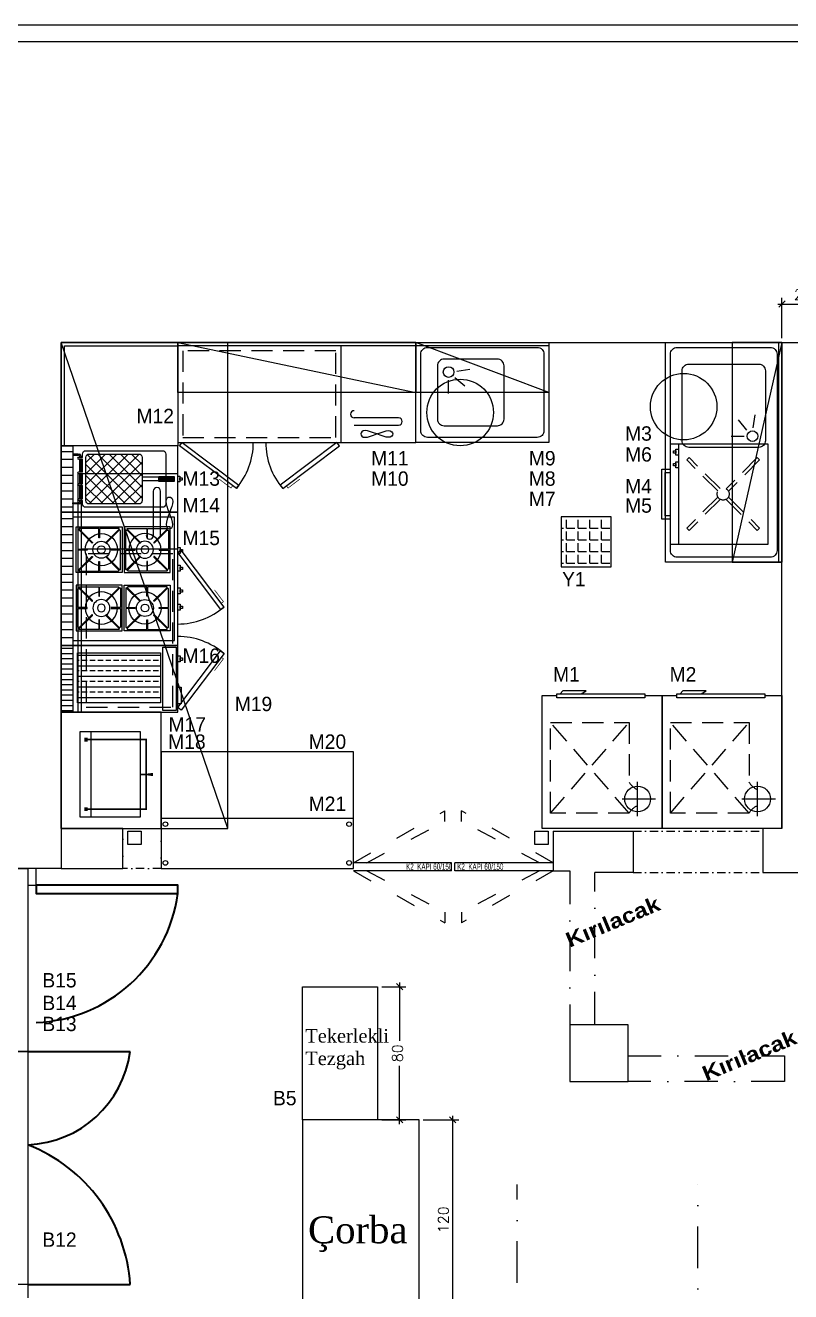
# Model space of a CAD drawing. Extents: x -454 to 2691, y -140 to 2189.
# Drawn here: x 335 to 795, y 1299 to 2060 of the extents above; entities that cross this region are included whole.
import ezdxf
from ezdxf.enums import TextEntityAlignment as Align

# ---------------------------------------------------------------- set-up
doc = ezdxf.new("R2010")
doc.units = 0
doc.header["$PDMODE"] = 3
for name, pattern in [('ACAD_ISO03W100', [30, 12, -18]), ('DASHDOT', [1, 0.5, -0.25, 0, -0.25]), ('DASHED', [19.05, 12.7, -6.35])]:
    doc.linetypes.add(name, pattern=pattern)
doc.layers.get('0').update_dxf_attribs({"linetype": 'CONTINUOUS'})
doc.layers.get('DEFPOINTS').update_dxf_attribs({"linetype": 'CONTINUOUS'})
for name, color, linetype in [('002 Çizgi', 7, 'CONTINUOUS'), ('AKS', 1, 'DASHDOT'), ('ANTET', 7, 'CONTINUOUS'), ('CELIK', 2, 'CONTINUOUS'), ('CIHAZ', 2, 'CONTINUOUS'), ('Duvar', 7, 'CONTINUOUS'), ('INCE', 5, 'CONTINUOUS'), ('KOLON', 4, 'CONTINUOUS'), ('OLCU', 7, 'CONTINUOUS'), ('S2000-002 Çizgi', 7, 'CONTINUOUS'), ('Tefriş', 170, 'CONTINUOUS')]:
    doc.layers.add(name, color=color, linetype=linetype)
for name, color, linetype, lineweight in [('KAPILAR', 240, 'CONTINUOUS', 25), ('S-izdüşüm', 252, 'ACAD_ISO03W100', 25), ('TEFRIS', 34, 'CONTINUOUS', 35)]:
    doc.layers.add(name, color=color, linetype=linetype, lineweight=lineweight)
doc.styles.add('OLCU YAZ.', font='romanstw.shx')
doc.styles.get("Standard").update_dxf_attribs({"font": 'arial.ttf'})
doc.styles.add('TAKSİM', font='GOTHIC.TTF', dxfattribs={"height": 20})
doc.styles.add('YAZILAR', font='swissck.ttf', dxfattribs={"height": 15})
doc.dimstyles.new('CM-(S25)-O', dxfattribs={"dimscale": 2.5, "dimtxt": 2.5, "dimasz": 1.5, "dimexe": 1.5, "dimexo": 1, "dimgap": 1, "dimtad": 1, "dimdec": 1, "dimzin": 12, "dimdsep": 46, "dimtxsty": 'OLCU YAZ.', "dimblk1": 'OBLIQUE', "dimblk2": 'OBLIQUE', "dimsah": 1, "dimcen": 9, "dimdle": 1, "dimclrd": 7, "dimclre": 7, "dimclrt": 3, "dimadec": 1, "dimazin": 0, "dimtfac": 1, "dimtdec": 1, "dimtix": 1, "dimtmove": 2, "dimatfit": 3, "dimldrblk": 'OBLIQUE', "dimtolj": 1, "dimtzin": 0, "dimarcsym": 0})

# ---------------------------------------------------------------- blocks, each defined once
blk = doc.blocks.new('_OBLIQUE')
at = {"color": 0, "linetype": 'ByBlock'}
blk.add_line((-0.5, -0.5), (0.5, 0.5), dxfattribs=at)
blk = doc.blocks.new('*D17')
at = {"layer": 'DEFPOINTS', "color": 0, "transparency": 16777216}
for p in [(572.05, 1402.37), (592.24, 1402.37), (572.05, 1282.37)]:
    blk.add_point(p, dxfattribs=at)
at = {"layer": 'OLCU', "color": 7, "lineweight": -2, "transparency": 16777216}
for p, q in [((574.55, 1402.37), (595.99, 1402.37)), ((592.24, 1279.87), (592.24, 1404.87)), ((574.55, 1282.37), (595.99, 1282.37))]:
    blk.add_line(p, q, dxfattribs=at)
at = {"layer": 'OLCU', "color": 7, "lineweight": -2, "transparency": 16777216, "xscale": 3.75, "yscale": 3.75, "zscale": 3.75}
for p, rotation in [((592.24, 1402.37), 90), ((592.24, 1282.37), 270)]:
    blk.add_blockref('_OBLIQUE', p, dxfattribs=dict(at, rotation=rotation))
at = {"layer": 'OLCU', "color": 3, "transparency": 16777216, "insert": (586.62, 1342.37), "char_height": 6.25, "attachment_point": 5, "rotation": 90, "style": 'OLCU YAZ.'}
blk.add_mtext('\\A1;120', dxfattribs=at)
blk = doc.blocks.new('*D18')
at = {"layer": 'DEFPOINTS', "color": 0, "transparency": 16777216}
for p in [(815.05, 1892.47), (790.05, 1869.37), (815.05, 1869.37)]:
    blk.add_point(p, dxfattribs=at)
at = {"layer": 'OLCU', "color": 7, "lineweight": -2, "transparency": 16777216}
for p, q in [((790.05, 1871.87), (790.05, 1896.22)), ((815.05, 1871.87), (815.05, 1896.22)), ((787.55, 1892.47), (817.55, 1892.47))]:
    blk.add_line(p, q, dxfattribs=at)
at = {"layer": 'OLCU', "color": 7, "lineweight": -2, "transparency": 16777216, "xscale": 3.75, "yscale": 3.75, "zscale": 3.75, "rotation": 180}
blk.add_blockref('_OBLIQUE', (790.05, 1892.47), dxfattribs=at)
at = {"layer": 'OLCU', "color": 7, "lineweight": -2, "transparency": 16777216, "xscale": 3.75, "yscale": 3.75, "zscale": 3.75}
blk.add_blockref('_OBLIQUE', (815.05, 1892.47), dxfattribs=at)
at = {"layer": 'OLCU', "color": 3, "transparency": 16777216, "insert": (802.55, 1898.1), "char_height": 6.25, "attachment_point": 5, "style": 'OLCU YAZ.'}
blk.add_mtext('\\A1;25', dxfattribs=at)
blk = doc.blocks.new('*D33')
at = {"layer": 'DEFPOINTS', "color": 0, "transparency": 16777216}
for p in [(317.71, 1443.37), (317.71, 1303.37), (337.05, 1303.37)]:
    blk.add_point(p, dxfattribs=at)
at = {"layer": 'OLCU', "color": 7, "lineweight": -2, "transparency": 16777216}
for p, q in [((317.71, 1445.87), (317.71, 1300.87)), ((320.21, 1443.37), (321.46, 1443.37)), ((334.55, 1303.37), (313.96, 1303.37))]:
    blk.add_line(p, q, dxfattribs=at)
at = {"layer": 'OLCU', "color": 7, "lineweight": -2, "transparency": 16777216, "xscale": 3.75, "yscale": 3.75, "zscale": 3.75}
for p, rotation in [((317.71, 1443.37), 90), ((317.71, 1303.37), 270)]:
    blk.add_blockref('_OBLIQUE', p, dxfattribs=dict(at, rotation=rotation))
at = {"layer": 'OLCU', "color": 3, "transparency": 16777216, "insert": (312.08, 1373.37), "char_height": 6.25, "attachment_point": 5, "rotation": 90, "style": 'OLCU YAZ.'}
blk.add_mtext('\\A1;140', dxfattribs=at)
blk = doc.blocks.new('*D39')
at = {"layer": 'DEFPOINTS', "color": 0, "transparency": 16777216}
for p in [(547.05, 1482.37), (547.05, 1402.37), (560.34, 1402.37)]:
    blk.add_point(p, dxfattribs=at)
at = {"layer": 'OLCU', "color": 7, "lineweight": -2, "transparency": 16777216}
for p, q in [((560.34, 1484.87), (560.34, 1449.93)), ((549.55, 1482.37), (564.09, 1482.37)), ((560.34, 1399.87), (560.34, 1434.81)), ((549.55, 1402.37), (564.09, 1402.37))]:
    blk.add_line(p, q, dxfattribs=at)
at = {"layer": 'OLCU', "color": 7, "lineweight": -2, "transparency": 16777216, "xscale": 3.75, "yscale": 3.75, "zscale": 3.75}
for p, rotation in [((560.34, 1482.37), 90), ((560.34, 1402.37), 270)]:
    blk.add_blockref('_OBLIQUE', p, dxfattribs=dict(at, rotation=rotation))
at = {"layer": 'OLCU', "color": 3, "transparency": 16777216, "insert": (559.06, 1442.37), "char_height": 6.25, "attachment_point": 5, "rotation": 90, "style": 'OLCU YAZ.'}
blk.add_mtext('\\A1;80', dxfattribs=at)
blk = doc.blocks.new('A$C521B02A0')
at = {"layer": 'S2000-002 Çizgi'}
blk.add_line((6.65, 10), (10.64, 10), dxfattribs=at)
for points in [[(0, 64), (0, 10), (60, 10), (60, 64)], [(0, 64), (0, 5), (60, 5), (60, 64)], [(3, 10), (6.65, 10), (6.65, 8.54), (3, 8.54)], [(3.97, 8.54), (5.43, 8.54), (5.43, 7.08), (3.97, 7.08)], [(10.64, 10), (14.29, 10), (14.29, 8.54), (10.64, 8.54)], [(11.61, 8.54), (13.07, 8.54), (13.07, 7.08), (11.61, 7.08)], [(45, 0), (15, 0), (15, 5), (45, 5)], [(43, 2), (17, 2), (17, 5), (43, 5)]]:
    blk.add_lwpolyline(points, close=True, dxfattribs=at)
at = {"layer": 'S2000-002 Çizgi', "linetype": 'DASHED'}
for points in [[(8.08, 57.42), (9.49, 58.84)], [(8.08, 57.42), (26.83, 38.67)], [(9.49, 58.84), (28.24, 40.09)], [(31.86, 40.19), (50.51, 58.84)], [(33.27, 38.77), (51.92, 57.42)], [(50.51, 58.84), (51.92, 57.42)], [(26.73, 35.06), (8.08, 16.41)], [(28.14, 33.64), (9.49, 15)], [(31.76, 33.74), (50.51, 15)], [(33.17, 35.16), (51.92, 16.41)], [(9.49, 15), (8.08, 16.41)], [(50.51, 15), (51.92, 16.41)]]:
    blk.add_lwpolyline(points, dxfattribs=at)
blk.add_circle((30, 36.92), 3.63, dxfattribs=at)
blk = doc.blocks.new('A$C604B7618')
at = {"layer": 'S2000-002 Çizgi'}
blk.add_lwpolyline([(0, 30.57), (30.57, 30.57), (30.57, 0), (0, 0), (0, 30.57)], dxfattribs=at)
blk.add_lwpolyline([(15.55, 29.52), (15.55, 23.44, -0.414214), (15.34, 23.23), (15.23, 23.23, -0.414214), (15.02, 23.44), (15.02, 29.52), (2.68, 29.52, 0.668179), (2.31, 28.63), (10.81, 20.13, -0.810443), (10.38, 19.82), (1.59, 28.61, 0.668179), (1.05, 28.39), (1.05, 15.55), (7.13, 15.55, -0.414214), (7.34, 15.34), (7.34, 15.23, -0.414214), (7.13, 15.02), (1.05, 15.02), (1.05, 2.68, 0.668179), (1.94, 2.31), (10.43, 10.81, -0.810443), (10.75, 10.38), (1.96, 1.59, 0.668179), (2.18, 1.05), (15.02, 1.05), (15.02, 7.13, -0.414214), (15.23, 7.34), (15.34, 7.34, -0.414214), (15.55, 7.13), (15.55, 1.05), (27.88, 1.05, 0.668179), (28.26, 1.94), (19.76, 10.43, -0.810443), (20.19, 10.75), (28.98, 1.96, 0.668179), (29.52, 2.18), (29.52, 15.02), (23.44, 15.02, -0.414214), (23.23, 15.23), (23.23, 15.34, -0.414214), (23.44, 15.55), (29.52, 15.55), (29.52, 28.39, 0.668179), (28.98, 28.61), (20.19, 19.82, -0.810443), (19.76, 20.13), (28.26, 28.63, 0.668179), (27.88, 29.52)], format="xyb", close=True, dxfattribs=at)
for radius in [10.75, 5.66, 2.6]:
    blk.add_circle((15.28, 13.8), radius, dxfattribs=at)
blk = doc.blocks.new('A$C7A250C34')
at = {"layer": 'S2000-002 Çizgi'}
h = blk.add_hatch(dxfattribs=at)
h.set_pattern_fill('ANSI31', color=256, scale=1.5, angle=45, style=0)
h.set_pattern_definition([(90, (-2508.419, -6412.801), (-4.7625, 9e-16), [])])
h.paths.add_polyline_path([(0, 72.92), (0, 65.92), (80, 65.92), (80, 72.92)])
for points in [[(0, 2.92), (80, 2.92), (80, 72.92), (0, 72.92)], [(80, 65.92), (0, 65.92), (0, 72.92), (80, 72.92)], [(3, 4.92), (77, 4.92), (77, 65.92), (3, 65.92)], [(21.2, 2.92), (24.84, 2.92), (24.84, 1.46), (21.2, 1.46)], [(22.17, 1.46), (23.62, 1.46), (23.62, 0), (22.17, 0)], [(31.05, 2.92), (34.69, 2.92), (34.69, 1.46), (31.05, 1.46)], [(32.02, 1.46), (33.47, 1.46), (33.47, 0), (32.02, 0)], [(44.56, 2.92), (48.2, 2.92), (48.2, 1.46), (44.56, 1.46)], [(45.52, 1.46), (46.98, 1.46), (46.98, 0), (45.52, 0)], [(55.2, 2.92), (58.84, 2.92), (58.84, 1.46), (55.2, 1.46)], [(56.16, 1.46), (57.62, 1.46), (57.62, 0), (56.16, 0)]]:
    blk.add_lwpolyline(points, close=True, dxfattribs=at)
at = {"layer": 'S2000-002 Çizgi', "yscale": 0.8999999999996362}
for p, xscale, zscale in [((36.24, 36.4), -0.8999999999996362, 0.9), ((43.76, 36.4), 0.8999999999996362, 0.8999999999996362)]:
    blk.add_blockref('A$C604B7618', p, dxfattribs=dict(at, xscale=xscale, zscale=zscale))
at = {"layer": 'S2000-002 Çizgi', "yscale": 0.8999999999996362, "rotation": 180}
for p, xscale, zscale in [((36.24, 35.06), 0.8999999999996362, 0.8999999999996362), ((43.76, 35.06), -0.8999999999996362, 0.9)]:
    blk.add_blockref('A$C604B7618', p, dxfattribs=dict(at, xscale=xscale, zscale=zscale))
blk = doc.blocks.new('A$C3D043C48')
at = {"layer": 'S2000-002 Çizgi'}
h = blk.add_hatch(dxfattribs=at)
h.set_pattern_fill('ANSI31', color=256, scale=1.5, angle=45, style=0)
h.set_pattern_definition([(90, (-3458.603, -4993.7387), (-4.7625, 9e-16), [])])
h.paths.add_polyline_path([(0, 72.62), (0, 65.62), (40, 65.62), (40, 72.62)])
h = blk.add_hatch(color=256, dxfattribs=at)
h.paths.add_polyline_path([(35, 61.8), (35, 62.44), (35, 65.62), (34.36, 65.62), (34.36, 62.44, -0.414214), (33.36, 61.44), (33, 61.44), (33, 60.8), (34, 60.8, 0.414214)])
h.paths.add_polyline_path([(32, 61.44), (24, 61.44), (24, 60.8), (32, 60.8)])
h.paths.add_polyline_path([(23, 61.44), (17, 61.44), (17, 60.8), (23, 60.8)])
h.paths.add_polyline_path([(16, 61.44), (8, 61.44), (8, 60.8), (16, 60.8)])
h.paths.add_polyline_path([(5.64, 62.44), (5.64, 65.62), (5, 65.62), (5, 61.8, 0.414214), (6, 60.8), (6.64, 60.8), (7, 60.8), (7, 61.44), (6.64, 61.44, -0.414214)])
h = blk.add_hatch(dxfattribs=at)
h.set_pattern_fill('ANSI37', color=256, scale=1.5, style=0)
h.set_pattern_definition([(45, (-3527.4763, -4981.5224), (-3.367596, 3.367596), []), (135, (-3527.4763, -4981.5224), (-3.367596, -3.367596), [])])
h.paths.add_polyline_path([(35, 55.84, 0.414214), (33, 57.84), (7, 57.84, 0.414214), (5, 55.84), (5, 26.01, 0.414214), (7, 24.01), (33, 24.01, 0.414214), (35, 26.01)])
blk.add_hatch(color=256, dxfattribs=at).paths.add_polyline_path([(18.49, 14.01), (21.51, 14.01), (21.51, 4.84), (18.49, 4.84)])
for p, q in [((5, 65.62), (5.64, 65.62)), ((5, 61.8), (5, 65.62)), ((5.64, 65.62), (5.64, 62.44)), ((6.64, 61.44), (7, 61.44)), ((7, 59.84), (7, 62.32)), ((8, 59.84), (8, 62.32)), ((8, 61.44), (16, 61.44)), ((16, 59.84), (16, 62.32)), ((17, 59.84), (17, 62.32)), ((17, 61.44), (23, 61.44)), ((23, 59.84), (23, 62.32)), ((24, 59.84), (24, 62.32)), ((24, 61.44), (32, 61.44)), ((32, 59.84), (32, 62.32)), ((33, 59.84), (33, 62.32)), ((33, 61.44), (33.36, 61.44)), ((35, 65.62), (34.36, 65.62)), ((34.36, 65.62), (34.36, 62.44)), ((35, 62.44), (35, 65.62)), ((35, 62.44), (35, 61.8)), ((6.64, 60.8), (6, 60.8)), ((7, 60.8), (6.64, 60.8)), ((16, 60.8), (8, 60.8)), ((23, 60.8), (17, 60.8)), ((32, 60.8), (24, 60.8)), ((34, 60.8), (33, 60.8))]:
    blk.add_line(p, q, dxfattribs=at)
for points in [[(0, 2.62), (40, 2.62), (40, 72.62), (0, 72.62)], [(0, 72.62), (40, 72.62), (40, 65.62), (0, 65.62)], [(19, 24.01), (19, 14.01), (21, 14.01), (21, 24.01)], [(18.49, 14.01), (21.51, 14.01), (21.51, 4.84), (18.49, 4.84)], [(18.36, 2.62), (21.64, 2.62), (21.64, 1.31), (18.36, 1.31)], [(19.34, 1.31), (20.66, 1.31), (20.66, 0), (19.34, 0)]]:
    blk.add_lwpolyline(points, close=True, dxfattribs=at)
for points in [[(29, 9.84), (5, 9.84, -0.414214), (3, 11.84), (3, 57.84, -0.414214), (5, 59.84), (7, 59.84)], [(33, 59.84), (35, 59.84, -0.414214), (37, 57.84), (37, 11.84, -0.414214), (35, 9.84), (29, 9.84)]]:
    blk.add_lwpolyline(points, format="xyb", dxfattribs=at)
blk.add_lwpolyline([(7, 57.84), (33, 57.84, -0.414214), (35, 55.84), (35, 26.01, -0.414214), (33, 24.01), (7, 24.01, -0.414214), (5, 26.01), (5, 55.84, -0.414214)], format="xyb", close=True, dxfattribs=at)
for points in [[(8, 59.84), (16, 59.84)], [(17, 59.84), (23, 59.84)], [(24, 59.84), (32, 59.84)]]:
    blk.add_lwpolyline(points, dxfattribs=at)
for centre, radius, start, end in [((6, 61.8), 1, 180, 270), ((6.64, 62.44), 1, 180, 270), ((7.5, 62.32), 0.5, 0, 180), ((16.5, 62.32), 0.5, 0, 180), ((23.5, 62.32), 0.5, 0, 180), ((32.5, 62.32), 0.5, 0, 180), ((33.36, 62.44), 1, 270, 0), ((34, 61.8), 1, 270, 0)]:
    blk.add_arc(centre, radius, start, end, dxfattribs=at)
blk = doc.blocks.new('A$C734D7A9C')
at = {"layer": 'CIHAZ', "color": 1}
for p, q in [((14.73, 75.33), (14.73, 54.78)), ((24.09, 65.06), (3.98, 65.06))]:
    blk.add_line(p, q, dxfattribs=at)
at = {"layer": 'CIHAZ', "color": 5, "linetype": 'DASHED'}
for p, q in [((67.01, 73.52), (19.82, 19.15)), ((19.82, 73.52), (67.01, 19.15))]:
    blk.add_line(p, q, dxfattribs=at)
at = {"layer": 'CIHAZ', "color": 5}
for points in [[(63.2, 1.82), (10.36, 1.82), (10.36, 4.32), (63.2, 4.32)], [(61.2, 1.82), (48.6, 1.82), (45.6, 0), (59.6, 0)]]:
    blk.add_lwpolyline(points, close=True, dxfattribs=at)
at = {"layer": 'CIHAZ', "color": 1}
blk.add_circle((14.73, 65.06), 7.76, dxfattribs=at)
at = {"layer": 'S2000-002 Çizgi', "linetype": 'DASHED'}
for p, q in [((19.82, 73.52), (67.01, 73.52)), ((67.01, 73.52), (67.01, 19.15)), ((19.82, 19.15), (19.82, 54.92)), ((67.01, 19.15), (19.82, 19.15))]:
    blk.add_line(p, q, dxfattribs=at)
at = {"layer": 'S2000-002 Çizgi'}
blk.add_lwpolyline([(10.36, 2.81), (0, 2.81), (0, 82.81), (72, 82.81), (72, 2.81), (63.2, 2.81)], dxfattribs=at)
at = {"layer": 'S2000-002 Çizgi', "linetype": 'DASHED'}
for centre, radius, start, end in [((11.6, 78.09), 9.4, 291.20794, 330.95663), ((11, 49.89), 10.16, 29.6907, 66.77515)]:
    blk.add_arc(centre, radius, start, end, dxfattribs=at)
blk = doc.blocks.new('A$C3D735FFB')
at = {"layer": 'S2000-002 Çizgi'}
blk.add_lwpolyline([(0, 7.57), (51, 7.57), (51, 44.03), (0, 44.03)], close=True, dxfattribs=at)
for points, const_width in [([(3.46, 40.35), (5.8, 40.35)], 2), ([(4.63, 40.03), (4.63, 4.11), (25.5, 4.11)], 1), ([(46.37, 40.03), (46.37, 4.11), (25.5, 4.11)], 1), ([(47.54, 40.35), (45.2, 40.35)], 2)]:
    blk.add_lwpolyline(points, dxfattribs=dict(at, const_width=const_width))
blk.add_lwpolyline([(51, 37.48), (0, 37.48)], dxfattribs=at)
blk.add_lwpolyline([(25.44, 7.48, 1, 1, 0), (25.44, 3.72, 1, 2, 0), (25.44, 0, 2, 2, 0)], format="xyseb", dxfattribs=at)
blk = doc.blocks.new('A$C606A0E10')
at = {"layer": 'S2000-002 Çizgi'}
h = blk.add_hatch(dxfattribs=at)
h.set_pattern_fill('ANSI31', color=256, scale=25, angle=45, style=0)
h.set_pattern_definition([(90, (-3683, -7890.5476), (-3.125, 7e-16), [])])
h.paths.add_polyline_path([(0, 72.92), (0, 65.92), (40, 65.92), (40, 72.92)])
h = blk.add_hatch(dxfattribs=at)
h.set_pattern_fill('ANSI33', color=256, angle=45, style=0)
h.set_pattern_definition([(90, (-2871.404, -4914.4606), (-6.35, 1e-15), []), (90, (-2868.229, -4911.2855), (-6.35, 1e-15), [3.175, -1.5875])])
h.paths.add_polyline_path([(35.53, 63.21), (5.53, 63.21), (5.53, 13.21), (35.53, 13.21)])
for points in [[(0, 2.92), (40, 2.92), (40, 72.92), (0, 72.92)], [(0, 72.92), (40, 72.92), (40, 65.92), (0, 65.92)], [(5.53, 63.21), (35.53, 63.21), (35.53, 13.21), (5.53, 13.21)], [(1, 11.92), (39, 11.92), (39, 3.92), (1, 3.92)], [(5, 2.92), (15, 2.92), (15, 0.92), (5, 0.92)], [(30.06, 2.92), (33.7, 2.92), (33.7, 1.46), (30.06, 1.46)], [(31.02, 1.46), (32.48, 1.46), (32.48, 0), (31.02, 0)]]:
    blk.add_lwpolyline(points, close=True, dxfattribs=at)
blk = doc.blocks.new('A$C58942497')
at = {"layer": '002 Çizgi', "color": 7}
for p, q in [((183.11, 100.75), (40.11, 100.75)), ((172.78, 57.43), (146.11, 57.43)), ((146.11, 53.09), (172.78, 53.09)), ((150.27, 48.51), (150.11, 47.78)), ((150.11, 47.78), (150.27, 47.04)), ((150.77, 49.15), (150.27, 48.51)), ((150.27, 47.04), (150.77, 46.4)), ((151.58, 49.61), (150.77, 49.15)), ((150.77, 46.4), (151.58, 45.95)), ((152.73, 49.78), (151.58, 49.61)), ((151.58, 45.95), (152.73, 45.78)), ((154.18, 49.61), (152.73, 49.78)), ((152.73, 45.78), (154.18, 45.95)), ((155.89, 49.15), (154.18, 49.61)), ((154.18, 45.95), (155.89, 46.4)), ((157.75, 48.51), (155.89, 49.15)), ((155.89, 46.4), (157.75, 47.04)), ((159.7, 47.78), (157.75, 48.51)), ((157.75, 47.04), (159.7, 47.78)), ((159.7, 47.78), (161.65, 48.51)), ((161.65, 47.04), (159.7, 47.78)), ((161.65, 48.51), (163.51, 49.15)), ((163.51, 46.4), (161.65, 47.04)), ((163.51, 49.15), (165.21, 49.61)), ((165.21, 45.95), (163.51, 46.4)), ((165.21, 49.61), (166.67, 49.78)), ((166.67, 45.78), (165.21, 45.95)), ((166.67, 49.78), (167.81, 49.61)), ((167.81, 45.95), (166.67, 45.78)), ((167.81, 49.61), (168.63, 49.15)), ((168.63, 46.4), (167.81, 45.95)), ((168.63, 49.15), (169.12, 48.51)), ((169.12, 47.04), (168.63, 46.4)), ((169.12, 48.51), (169.28, 47.78)), ((169.28, 47.78), (169.12, 47.04))]:
    blk.add_line(p, q, dxfattribs=at)
for points in [[(183.11, 42.75), (183.11, 102.75), (40.11, 102.75), (40.11, 42.75)], [(75.31, 14.93), (41.2, 40.7), (42.75, 42.75), (76.86, 16.98)], [(103.15, 14.93), (137.26, 40.7), (135.71, 42.75), (101.6, 16.98)]]:
    blk.add_lwpolyline(points, close=True, dxfattribs=at)
blk.add_lwpolyline([(138.11, 100.75), (138.11, 42.75)], dxfattribs=at)
at = {"layer": '002 Çizgi', "color": 7, "linetype": 'DASHED'}
blk.add_lwpolyline([(135.11, 97.75), (43.11, 97.75), (43.11, 45.75), (135.11, 45.75)], close=True, dxfattribs=at)
at = {"layer": '002 Çizgi', "color": 7, "const_width": 0.428}
for points in [[(73.07, 16.63), (72.07, 15.31), (66.44, 19.57), (65, 20.66)], [(105.39, 16.63), (106.39, 15.31), (112.02, 19.57), (113.46, 20.66)]]:
    blk.add_lwpolyline(points, dxfattribs=at)
at = {"layer": '002 Çizgi', "color": 7}
for centre, radius, start, end in [((146.11, 59.6), 2.17, 90, 270), ((172.78, 55.26), 2.17, 270, 90), ((42.75, 42.75), 42.75, 319.49079, 0), ((135.71, 42.75), 42.75, 180, 220.50921)]:
    blk.add_arc(centre, radius, start, end, dxfattribs=at)

msp = doc.modelspace()

# ---------------------------------------------------------------- hatches: boundary and pattern name
h = msp.add_hatch()
h.set_pattern_fill('ANGLE', color=256)
h.set_pattern_definition([(0, (129.7274, 25.4455), (0, 6.985), [5.08, -1.905]), (90, (129.7274, 25.4455), (-6.985, 4e-16), [5.08, -1.905])])
h.paths.add_polyline_path([(687.42, 1764.69), (657.42, 1764.69), (657.42, 1734.69), (687.42, 1734.69)])

# ---------------------------------------------------------------- linework, layer by layer
for p, q in [((457.05, 1577.37), (357.05, 1869.37)), ((427.05, 1869.37), (570.05, 1839.37)), ((650.05, 1839.37), (570.05, 1869.37)), ((790.05, 1869.37), (760.05, 1737.37))]:
    msp.add_line(p, q)
for points in [[(-291.14, -10.1), (2588.86, -10.1), (2588.86, 2059.9), (-291.14, 2059.9)], [(-281.14, -0.1), (2578.86, -0.1), (2578.86, 2049.9), (-281.14, 2049.9)], [(357.05, 1869.37), (357.05, 1577.37), (457.05, 1577.37), (457.05, 1869.37)], [(570.05, 1839.37), (427.05, 1839.37), (427.05, 1869.37), (570.05, 1869.37)], [(570.05, 1869.37), (650.05, 1869.37), (650.05, 1839.37), (570.05, 1839.37)], [(760.05, 1869.37), (760.05, 1737.37), (790.05, 1737.37), (790.05, 1869.37)], [(657.42, 1734.69), (687.42, 1734.69), (687.42, 1764.69), (657.42, 1764.69)], [(417.05, 1647.37), (357.05, 1647.37), (357.05, 1577.37), (417.05, 1577.37)], [(417.05, 1623.37), (417.05, 1553.37), (532.55, 1553.37), (532.55, 1623.37)], [(532.55, 1553.37), (532.55, 1583.37), (417.05, 1583.37), (417.05, 1553.37)]]:
    msp.add_lwpolyline(points, close=True)
for centre, radius in [((730.96, 1830.82), 20), ((596.7, 1827.32), 20), ((419.61, 1579.98), 1.39), ((530, 1579.98), 1.39), ((419.61, 1556.75), 1.39), ((530, 1556.75), 1.39)]:
    msp.add_circle(centre, radius)
at = {"layer": 'AKS', "color": 2, "ltscale": 10}
for p, q in [((700.55, 1575.87), (778.55, 1575.87)), ((700.55, 1550.87), (778.55, 1550.87))]:
    msp.add_line(p, q, dxfattribs=at)
at = {"layer": 'AKS', "ltscale": 40}
for p, q in [((662.55, 1551.87), (662.55, 1459.37)), ((677.55, 1459.37), (677.55, 1550.87))]:
    msp.add_line(p, q, dxfattribs=at)
at = {"layer": 'AKS', "color": 2, "ltscale": 10}
msp.add_lwpolyline([(394.05, 1577.37), (417.05, 1577.37), (417.05, 1553.37), (394.05, 1553.37)], close=True, dxfattribs=at)
at = {"layer": 'AKS', "ltscale": 40}
msp.add_lwpolyline([(697.55, 1440.87), (791.55, 1440.87), (791.55, 1425.37), (697.55, 1425.37)], close=True, dxfattribs=at)
at = {"layer": 'CELIK'}
for points in [[(397.05, 1575.87), (405.05, 1575.87), (405.05, 1567.87), (397.05, 1567.87)], [(641.55, 1575.87), (649.55, 1575.87), (649.55, 1567.87), (641.55, 1567.87)]]:
    msp.add_lwpolyline(points, close=True, dxfattribs=at)
at = {"layer": 'Duvar'}
for p, q in [((357.05, 1577.37), (357.05, 1869.37)), ((357.05, 1869.37), (1303.05, 1869.37)), ((790.05, 1732.87), (790.05, 1869.37)), ((790.05, 1577.37), (790.05, 1732.87)), ((652.55, 1575.87), (652.55, 1551.87)), ((652.55, 1575.87), (700.55, 1575.87)), ((700.55, 1575.87), (700.55, 1550.87)), ((778.55, 1577.37), (778.55, 1550.87)), ((652.55, 1551.87), (662.55, 1551.87)), ((700.55, 1550.87), (677.55, 1550.87)), ((778.55, 1550.87), (815.05, 1550.87)), ((697.55, 1459.37), (677.55, 1459.37)), ((697.55, 1440.87), (697.55, 1459.37))]:
    msp.add_line(p, q, dxfattribs=at)
at = {"layer": 'INCE', "linetype": 'Continuous', "lineweight": -3}
for p, q in [((357.05, 1553.37), (237.05, 1553.37)), ((337.05, 1303.37), (337.05, 1295.37))]:
    msp.add_line(p, q, dxfattribs=at)
for points in [[(342.05, 1553.37), (337.05, 1553.37), (337.05, 1543.37), (342.05, 1543.37)], [(337.05, 1303.37), (237.05, 1303.37), (237.05, 1443.37), (337.05, 1443.37)]]:
    msp.add_lwpolyline(points, close=True, dxfattribs=at)
for points in [[(502.05, 1402.37), (502.05, 1482.37), (547.05, 1482.37), (547.05, 1402.37), (502.05, 1402.37)], [(572.05, 942.37), (572.05, 1402.37), (502.05, 1402.37), (502.05, 942.37)]]:
    msp.add_lwpolyline(points, dxfattribs=at)
at = {"layer": 'KAPILAR', "linetype": 'ACAD_ISO03W100'}
for p, q in [((532.55, 1556.87), (587.55, 1587.98)), ((587.55, 1581.64), (587.55, 1587.98)), ((652.55, 1556.87), (597.55, 1587.98)), ((597.55, 1581.64), (597.55, 1587.98)), ((540.7, 1556.87), (587.55, 1581.64)), ((644.41, 1556.87), (597.55, 1581.64)), ((532.55, 1551.87), (587.55, 1520.76)), ((540.7, 1551.87), (587.55, 1527.09)), ((652.55, 1551.87), (597.55, 1520.76)), ((644.41, 1551.87), (597.55, 1527.09)), ((587.55, 1527.09), (587.55, 1520.76)), ((597.55, 1527.09), (597.55, 1520.76))]:
    msp.add_line(p, q, dxfattribs=at)
at = {"layer": 'KAPILAR'}
for p, q in [((591.55, 1556.87), (532.55, 1556.87)), ((591.55, 1551.87), (591.55, 1556.87)), ((652.55, 1556.87), (593.55, 1556.87)), ((593.55, 1551.87), (593.55, 1556.87)), ((591.55, 1551.87), (532.55, 1551.87)), ((652.55, 1551.87), (593.55, 1551.87))]:
    msp.add_line(p, q, dxfattribs=at)
at = {"layer": 'KOLON'}
for points in [[(357.05, 1553.37), (394.05, 1553.37), (394.05, 1577.37), (357.05, 1577.37)], [(697.55, 1459.37), (662.55, 1459.37), (662.55, 1425.37), (697.55, 1425.37)]]:
    msp.add_lwpolyline(points, close=True, dxfattribs=at)
at = {"layer": 'S-izdüşüm', "linetype": 'DASHDOT', "ltscale": 50}
for p, q in [((630.9, 653.11), (630.9, 1363.59)), ((739.54, 812.37), (739.54, 1363.59))]:
    msp.add_line(p, q, dxfattribs=at)
at = {"layer": 'S2000-002 Çizgi'}
for p, q in [((594.71, 1852.13), (602.52, 1853.24)), ((589.57, 1846.66), (589.57, 1838.77)), ((593.48, 1848.32), (599.58, 1843.31)), ((772.82, 1818.02), (773.93, 1825.84)), ((769.01, 1816.79), (764, 1822.89)), ((767.34, 1812.89), (759.45, 1812.89))]:
    msp.add_line(p, q, dxfattribs=at)
for points in [[(427.05, 1807.37), (357.05, 1807.37), (357.05, 1869.37), (427.05, 1869.37)], [(650.05, 1809.37), (570.05, 1809.37), (570.05, 1869.37), (650.05, 1869.37)], [(650.05, 1867.37), (570.05, 1867.37), (570.05, 1869.37), (650.05, 1869.37)], [(720.05, 1737.37), (720.05, 1869.37), (790.05, 1869.37), (790.05, 1737.37)], [(788.05, 1737.37), (788.05, 1869.37), (790.05, 1869.37), (790.05, 1737.37)]]:
    msp.add_lwpolyline(points, close=True, dxfattribs=at)
msp.add_lwpolyline([(359.05, 1807.37), (359.05, 1867.37), (427.05, 1867.37)], dxfattribs=at)
for points in [[(643.05, 1812.37), (577.05, 1812.37, -0.414214), (573.05, 1816.37), (573.05, 1862.37, -0.414214), (577.05, 1866.37), (643.05, 1866.37, -0.414214), (647.05, 1862.37), (647.05, 1816.37, -0.414214)], [(723.05, 1744.37), (723.05, 1862.37, -0.414214), (727.05, 1866.37), (783.05, 1866.37, -0.414214), (787.05, 1862.37), (787.05, 1744.37, -0.414214), (783.05, 1740.37), (727.05, 1740.37, -0.414214)], [(587.05, 1819.37), (619.05, 1819.37, 0.414214), (623.05, 1823.37), (623.05, 1855.37, 0.414214), (619.05, 1859.37), (587.05, 1859.37, 0.414214), (583.05, 1855.37), (583.05, 1823.37, 0.414214)], [(730.05, 1810.37), (730.05, 1852.37, -0.414214), (734.05, 1856.37), (776.05, 1856.37, -0.414214), (780.05, 1852.37), (780.05, 1810.37, -0.414214), (776.05, 1806.37), (734.05, 1806.37, -0.414214)]]:
    msp.add_lwpolyline(points, format="xyb", close=True, dxfattribs=at)
for centre in [(589.77, 1851.62), (772.31, 1813.08)]:
    msp.add_circle(centre, 3.19, dxfattribs=at)
at = {"layer": 'TEFRIS'}
for p, q in [((337.05, 1443.37), (398.47, 1443.37)), ((337.05, 1303.37), (398.47, 1303.37))]:
    msp.add_line(p, q, dxfattribs=at)
msp.add_lwpolyline([(342.05, 1543.37), (342.05, 1538.37), (427.05, 1538.37), (427.05, 1543.37)], close=True, dxfattribs=at)
for centre, radius, start, end in [((338.41, 1550.23), 89.44, 272.33616, 352.37875), ((334.42, 1451.94), 64.62, 272.33616, 352.37875), ((301.68, 1297.05), 97, 3.73568, 68.61158)]:
    msp.add_arc(centre, radius, start, end, dxfattribs=at)
at = {"layer": 'Tefriş'}
msp.add_lwpolyline([(237.05, 1443.37), (237.05, 1553.37), (337.05, 1553.37), (337.05, 1443.37)], close=True, dxfattribs=at)

# ---------------------------------------------------------------- block references
at = {"layer": 'CELIK'}
msp.add_blockref('A$C58942497', (386.94, 1766.62), dxfattribs=at)
at = {"layer": 'CELIK', "rotation": 90}
msp.add_blockref('A$C58942497', (469.8, 1607.26), dxfattribs=at)
at = {"layer": 'S2000-002 Çizgi'}
for name, p, rotation in [('A$C3D043C48', (429.68, 1767.37), 90), ('A$C521B02A0', (717.79, 1808.3), 269.9999999999999), ('A$C7A250C34', (429.97, 1687.37), 90), ('A$C606A0E10', (429.97, 1647.37), 90), ('A$C734D7A9C', (718.05, 1660.18), 180), ('A$C734D7A9C', (790.05, 1660.18), 180), ('A$C3D735FFB', (412.23, 1584.4), 90)]:
    msp.add_blockref(name, p, dxfattribs=dict(at, rotation=rotation))

# ---------------------------------------------------------------- texts
at = {"style": 'TAKSİM'}
for s, p in [('M12', (413.52, 1820.87)), ('M3', (703.83, 1810.37)), ('M11', (554.48, 1795.51)), ('M9', (646.01, 1795.51)), ('M6', (703.83, 1797.82)), ('M13', (441.16, 1783.29)), ('M10', (554.48, 1783.29)), ('M8', (646.01, 1783.29)), ('M4', (703.83, 1778.67)), ('M14', (441.16, 1767.26)), ('M7', (646.01, 1771.07)), ('M5', (703.83, 1767.11)), ('M15', (441.16, 1747.64)), ('Y1', (665.03, 1722.86)), ('M16', (441.16, 1676.9)), ('M1', (660.53, 1665.68)), ('M2', (730.57, 1665.68)), ('M19', (472.54, 1647.91)), ('M17', (432.75, 1635.63)), ('M18', (432.56, 1625.25)), ('M20', (516.95, 1625.25)), ('M21', (516.95, 1587.95)), ('B15', (355.99, 1481.92)), ('B14', (355.99, 1468.28)), ('B13', (355.99, 1455.68)), ('B5', (491.33, 1411.11)), ('B12', (355.99, 1326.1))]:
    msp.add_text(s, height=8.64, dxfattribs=at).set_placement(p, align=Align.CENTER)
at = {"layer": 'ANTET', "color": 255, "char_height": 8.9716, "attachment_point": 1, "rotation": 22.56583, "style": 'OLCU YAZ.'}
for insert in [(659.05, 1514.04), (741.05, 1433.79)]:
    msp.add_mtext_dynamic_manual_height_columns('{\\fArial Black|b0|i0|c162|p34;Kırılacak}', width=264.362, gutter_width=49.84, heights=[0], dxfattribs=dict(at, insert=insert))
at = {"layer": 'Duvar', "color": 0, "attachment_point": 1}
for s, insert, char_height in [('{\\fTimes New Roman|b0|i0|c162|p18;Tekerlekli^JTezgah}', (503.67, 1456.89), 8.1), ('{\\fTimes New Roman|b0|i0|c162|p18;Çorba}', (505.29, 1344.41), 16.2)]:
    msp.add_mtext(s, dxfattribs=dict(at, insert=insert, char_height=char_height))
at = {"layer": 'KAPILAR', "color": 3, "style": 'YAZILAR', "width": 0.7}
for p in [(564.24, 1552.6), (594.93, 1552.6)]:
    msp.add_text('K2  KAPI 60/150', height=3.75, dxfattribs=at).set_placement(p)

# ---------------------------------------------------------------- dimensions: what is measured, and where the dimension line sits
at = {"layer": 'OLCU'}
dim = msp.add_linear_dim(base=(815.05, 1892.47), p1=(790.05, 1869.37), p2=(815.05, 1869.37), dimstyle='CM-(S25)-O', dxfattribs=at)
dim.commit()
dim.dimension.update_dxf_attribs({"geometry": '*D18', "text_midpoint": (802.55, 1898.1)})
dim = msp.add_linear_dim(base=(560.34, 1402.37), p1=(547.05, 1482.37), p2=(547.05, 1402.37), angle=90, dimstyle='CM-(S25)-O', dxfattribs=at)
dim.commit()
dim.dimension.update_dxf_attribs({"geometry": '*D39', "text_midpoint": (559.06, 1442.37), "dimtype": 160})
for base, p1, p2, picture, middle in [((317.71, 1303.37), (317.71, 1443.37), (337.05, 1303.37), '*D33', (312.08, 1373.37)), ((592.24, 1402.37), (572.05, 1282.37), (572.05, 1402.37), '*D17', (586.62, 1342.37))]:
    dim = msp.add_linear_dim(base=base, p1=p1, p2=p2, angle=90, dimstyle='CM-(S25)-O', dxfattribs=at)
    dim.commit()
    dim.dimension.update_dxf_attribs({"geometry": picture, "text_midpoint": middle})

doc.saveas('drawing.dxf')
